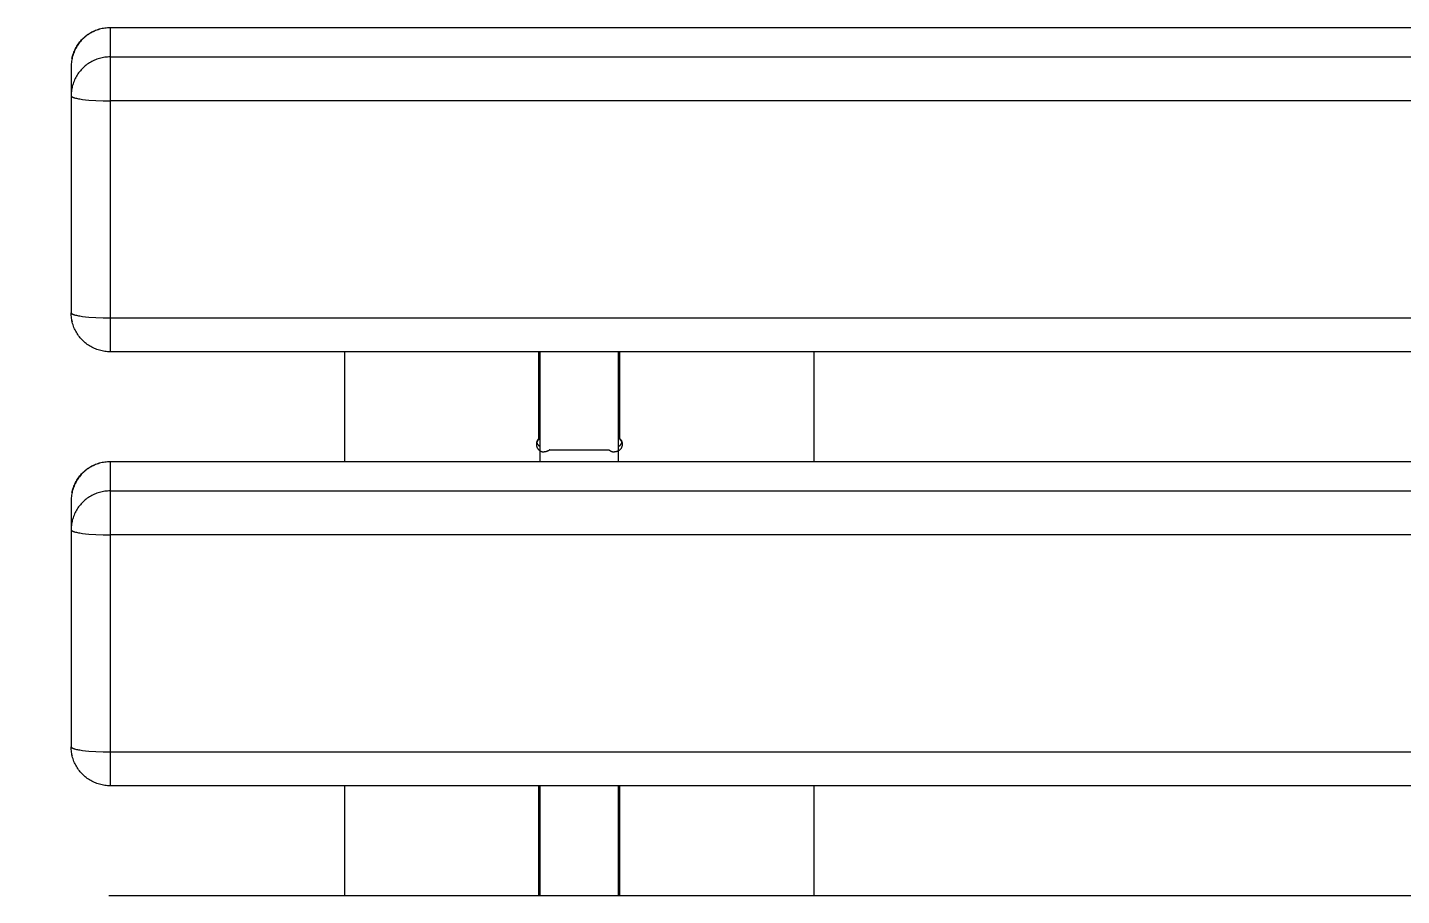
# Model space of a CAD drawing. Header units: inches. Extents: x -16 to 183, y -17 to 123.
# Drawn here: x -7.9 to -0.98, y 112.41 to 116.78 of the extents above; entities that cross this region are included whole.
import ezdxf

# ---------------------------------------------------------------- set-up
doc = ezdxf.new("R2010")
doc.units = ezdxf.units.IN
doc.layers.add('ZANO_R', color=7, linetype='Continuous', lineweight=0)
doc.layers.add('ZANO_W', color=1, linetype='Continuous', lineweight=0)
doc.styles.get("Standard").update_dxf_attribs({"font": 'arial.ttf'})
doc.dimstyles.new('amerykanie', dxfattribs={"dimtxt": 50, "dimasz": 50, "dimexe": 0.5, "dimexo": 0.5, "dimgap": 1, "dimtad": 1, "dimdec": 0, "dimzin": 0, "dimlunit": 5, "dimtxsty": 'Standard', "dimcen": 0.09, "dimclrd": 1, "dimclre": 1, "dimclrt": 1, "dimazin": 0, "dimtfac": 1, "dimtdec": 0, "dimtmove": 0, "dimatfit": 3, "dimfxl": 1, "dimtzin": 0, "dimarcsym": 1})

# ---------------------------------------------------------------- blocks, each defined once
blk = doc.blocks.new('*D362')
at = {"layer": 'ZANO_W', "color": 1, "lineweight": -2}
for p, q in [((-7.9507, 123.1335), (-12.7753, 123.1335)), ((-12.2753, 122.1335), (-12.2753, 106.0308)), ((-7.8329, 105.0308), (-12.7753, 105.0308))]:
    blk.add_line(p, q, dxfattribs=at)
at = {"layer": 'ZANO_W', "color": 1}
for points in [[(-12.1087, 122.1335), (-12.442, 122.1335), (-12.2753, 123.1335)], [(-12.442, 106.0308), (-12.1087, 106.0308), (-12.2753, 105.0308)]]:
    blk.add_solid(points, dxfattribs=at)
at = {"layer": 'ZANO_W', "color": 1, "insert": (-13.6155, 114.0822), "char_height": 1.625, "attachment_point": 5, "rotation": 90}
blk.add_mtext('18 1/8', dxfattribs=at)

msp = doc.modelspace()

# ---------------------------------------------------------------- linework, layer by layer
at = {"layer": 'ZANO_R'}
for p, q in [((-7.62595, 116.72516), (-7.62112, 116.72983)), ((-7.61811, 116.73131), (-7.62314, 116.72667)), ((-7.62112, 116.72983), (-7.61613, 116.73433)), ((-7.61293, 116.73578), (-7.61811, 116.73131)), ((-7.61613, 116.73433), (-7.61099, 116.73866)), ((-7.6076, 116.74006), (-7.61293, 116.73578)), ((-7.61099, 116.73866), (-7.6057, 116.74281)), ((-7.60211, 116.74415), (-7.6076, 116.74006)), ((-7.6057, 116.74281), (-7.60028, 116.74678)), ((-7.59649, 116.74805), (-7.60211, 116.74415)), ((-7.60028, 116.74678), (-7.59472, 116.75057)), ((-7.59074, 116.75175), (-7.59649, 116.74805)), ((-7.59472, 116.75057), (-7.58904, 116.75416)), ((-7.58486, 116.75525), (-7.59074, 116.75175)), ((-7.58904, 116.75416), (-7.58323, 116.75755)), ((-7.57886, 116.75853), (-7.58486, 116.75525)), ((-7.58323, 116.75755), (-7.57732, 116.76074)), ((-7.57275, 116.76161), (-7.57886, 116.75853)), ((-7.57732, 116.76074), (-7.5713, 116.76373)), ((-7.56654, 116.76448), (-7.57275, 116.76161)), ((-7.5713, 116.76373), (-7.56518, 116.76652)), ((-7.56023, 116.76712), (-7.56654, 116.76448)), ((-7.56518, 116.76652), (-7.55897, 116.76909)), ((-7.55384, 116.76954), (-7.56023, 116.76712)), ((-7.55897, 116.76909), (-7.55268, 116.77145)), ((-7.54736, 116.77174), (-7.55384, 116.76954)), ((-7.55268, 116.77145), (-7.54631, 116.77359)), ((-7.54081, 116.77371), (-7.54736, 116.77174)), ((-7.54631, 116.77359), (-7.53987, 116.77551)), ((-7.53419, 116.77545), (-7.54081, 116.77371)), ((-7.53987, 116.77551), (-7.53336, 116.77722)), ((-7.52752, 116.77696), (-7.53419, 116.77545)), ((-7.53336, 116.77722), (-7.52681, 116.7787)), ((-7.5208, 116.77824), (-7.52752, 116.77696)), ((-7.52681, 116.7787), (-7.5202, 116.77995)), ((-7.51404, 116.77928), (-7.5208, 116.77824)), ((-7.5202, 116.77995), (-7.51356, 116.78098)), ((-7.50725, 116.78008), (-7.51404, 116.77928)), ((-7.51356, 116.78098), (-7.50689, 116.78178)), ((-7.50043, 116.78065), (-7.50725, 116.78008)), ((-7.50689, 116.78178), (-7.50019, 116.78235)), ((-7.4936, 116.78098), (-7.50043, 116.78065)), ((-7.50019, 116.78235), (-7.49348, 116.7827)), ((-7.48676, 116.78106), (-7.4936, 116.78098)), ((-7.49348, 116.7827), (-7.48676, 116.78281)), ((-7.48676, 116.78263), (-7.48676, 116.78277)), ((-7.48676, 116.78263), (-7.48676, 116.78106)), ((-7.48676, 116.78106), (-7.48676, 116.63447)), ((62.98564, 116.78106), (-7.48676, 116.78106)), ((-7.66988, 116.65818), (-7.66731, 116.66439)), ((-7.66631, 116.6656), (-7.66901, 116.65931)), ((-7.66731, 116.66439), (-7.66453, 116.67051)), ((-7.66339, 116.67178), (-7.66631, 116.6656)), ((-7.66453, 116.67051), (-7.66154, 116.67653)), ((-7.66026, 116.67787), (-7.66339, 116.67178)), ((-7.66154, 116.67653), (-7.65834, 116.68244)), ((-7.65691, 116.68383), (-7.66026, 116.67787)), ((-7.65834, 116.68244), (-7.65495, 116.68824)), ((-7.65336, 116.68968), (-7.65691, 116.68383)), ((-7.65495, 116.68824), (-7.65136, 116.69393)), ((-7.64961, 116.6954), (-7.65336, 116.68968)), ((-7.65136, 116.69393), (-7.64758, 116.69948)), ((-7.64566, 116.70099), (-7.64961, 116.6954)), ((-7.64758, 116.69948), (-7.64361, 116.70491)), ((-7.64152, 116.70643), (-7.64566, 116.70099)), ((-7.64361, 116.70491), (-7.63946, 116.71019)), ((-7.63719, 116.71173), (-7.64152, 116.70643)), ((-7.63946, 116.71019), (-7.63512, 116.71533)), ((-7.63268, 116.71687), (-7.63719, 116.71173)), ((-7.63512, 116.71533), (-7.63062, 116.72032)), ((-7.628, 116.72185), (-7.63268, 116.71687)), ((-7.63062, 116.72032), (-7.62595, 116.72516)), ((-7.62314, 116.72667), (-7.628, 116.72185)), ((-7.68346, 116.5928), (-7.68361, 116.58596)), ((-7.68307, 116.59963), (-7.68346, 116.5928)), ((-7.68244, 116.60644), (-7.68307, 116.59963)), ((-7.68158, 116.61323), (-7.68244, 116.60644)), ((-7.68048, 116.61998), (-7.68158, 116.61323)), ((-7.67914, 116.62669), (-7.68048, 116.61998)), ((-7.67949, 116.62601), (-7.67801, 116.63257)), ((-7.67757, 116.63335), (-7.67914, 116.62669)), ((-7.67801, 116.63257), (-7.67631, 116.63907)), ((-7.67577, 116.63995), (-7.67757, 116.63335)), ((-7.67631, 116.63907), (-7.67438, 116.64551)), ((-7.67374, 116.64648), (-7.67577, 116.63995)), ((-7.67438, 116.64551), (-7.67224, 116.65189)), ((-7.67149, 116.65294), (-7.67374, 116.64648)), ((-7.67224, 116.65189), (-7.66988, 116.65818)), ((-7.66901, 116.65931), (-7.67149, 116.65294)), ((-7.6076, 116.59346), (-7.61293, 116.58918)), ((-7.60211, 116.59756), (-7.6076, 116.59346)), ((-7.59649, 116.60145), (-7.60211, 116.59756)), ((-7.59074, 116.60515), (-7.59649, 116.60145)), ((-7.58486, 116.60865), (-7.59074, 116.60515)), ((-7.57886, 116.61194), (-7.58486, 116.60865)), ((-7.57275, 116.61502), (-7.57886, 116.61194)), ((-7.56654, 116.61788), (-7.57275, 116.61502)), ((-7.56023, 116.62053), (-7.56654, 116.61788)), ((-7.55384, 116.62295), (-7.56023, 116.62053)), ((-7.54736, 116.62515), (-7.55384, 116.62295)), ((-7.54081, 116.62712), (-7.54736, 116.62515)), ((-7.53419, 116.62886), (-7.54081, 116.62712)), ((-7.52752, 116.63037), (-7.53419, 116.62886)), ((-7.5208, 116.63164), (-7.52752, 116.63037)), ((-7.51404, 116.63268), (-7.5208, 116.63164)), ((-7.50725, 116.63349), (-7.51404, 116.63268)), ((-7.50043, 116.63405), (-7.50725, 116.63349)), ((-7.4936, 116.63438), (-7.50043, 116.63405)), ((-7.48676, 116.63447), (-7.4936, 116.63438)), ((-7.48676, 116.63447), (-7.48676, 116.41319)), ((-7.48676, 116.63447), (62.98564, 116.63447)), ((-7.68361, 116.58596), (-7.68361, 116.4437)), ((-7.66339, 116.52519), (-7.66631, 116.519)), ((-7.66026, 116.53127), (-7.66339, 116.52519)), ((-7.65691, 116.53724), (-7.66026, 116.53127)), ((-7.65336, 116.54309), (-7.65691, 116.53724)), ((-7.64961, 116.54881), (-7.65336, 116.54309)), ((-7.64566, 116.55439), (-7.64961, 116.54881)), ((-7.64152, 116.55984), (-7.64566, 116.55439)), ((-7.63719, 116.56513), (-7.64152, 116.55984)), ((-7.63268, 116.57028), (-7.63719, 116.56513)), ((-7.628, 116.57526), (-7.63268, 116.57028)), ((-7.62314, 116.58007), (-7.628, 116.57526)), ((-7.61811, 116.58472), (-7.62314, 116.58007)), ((-7.61293, 116.58918), (-7.61811, 116.58472)), ((-7.68307, 116.45304), (-7.68346, 116.44621)), ((-7.68244, 116.45985), (-7.68307, 116.45304)), ((-7.68158, 116.46663), (-7.68244, 116.45985)), ((-7.68048, 116.47339), (-7.68158, 116.46663)), ((-7.67914, 116.4801), (-7.68048, 116.47339)), ((-7.67757, 116.48675), (-7.67914, 116.4801)), ((-7.67577, 116.49335), (-7.67757, 116.48675)), ((-7.67374, 116.49989), (-7.67577, 116.49335)), ((-7.67149, 116.50634), (-7.67374, 116.49989)), ((-7.66901, 116.51272), (-7.67149, 116.50634)), ((-7.66631, 116.519), (-7.66901, 116.51272)), ((-7.68346, 116.44621), (-7.68361, 116.43937)), ((-7.68361, 116.43937), (-7.6836, 116.43922)), ((-7.68361, 116.43879), (-7.68361, 115.3468)), ((-7.6836, 116.43922), (-7.68359, 116.43908)), ((-7.68359, 116.43908), (-7.68358, 116.43893)), ((-7.68358, 116.43893), (-7.68356, 116.43879)), ((-7.68356, 116.43879), (-7.68353, 116.43864)), ((-7.68353, 116.43864), (-7.6835, 116.4385)), ((-7.6835, 116.4385), (-7.68346, 116.43835)), ((-7.68346, 116.43835), (-7.68341, 116.4382)), ((-7.68341, 116.4382), (-7.68336, 116.43805)), ((-7.68336, 116.43805), (-7.6833, 116.43791)), ((-7.6833, 116.43791), (-7.68323, 116.43776)), ((-7.68323, 116.43776), (-7.68316, 116.43761)), ((-7.68316, 116.43761), (-7.68308, 116.43746)), ((-7.68308, 116.43746), (-7.683, 116.43731)), ((-7.683, 116.43731), (-7.68291, 116.43717)), ((-7.68291, 116.43717), (-7.68281, 116.43702)), ((-7.68281, 116.43702), (-7.68271, 116.43687)), ((-7.68271, 116.43687), (-7.68259, 116.43672)), ((-7.68259, 116.43672), (-7.68248, 116.43657)), ((-7.68248, 116.43657), (-7.68235, 116.43642)), ((-7.68235, 116.43642), (-7.68222, 116.43627)), ((-7.68222, 116.43627), (-7.68208, 116.43612)), ((-7.68208, 116.43612), (-7.68194, 116.43597)), ((-7.68194, 116.43597), (-7.68179, 116.43582)), ((-7.68179, 116.43582), (-7.68163, 116.43567)), ((-7.68163, 116.43567), (-7.68146, 116.43551)), ((-7.68146, 116.43551), (-7.68129, 116.43536)), ((-7.68129, 116.43536), (-7.68111, 116.43521)), ((-7.68111, 116.43521), (-7.68092, 116.43506)), ((-7.68092, 116.43506), (-7.68073, 116.43491)), ((-7.68073, 116.43491), (-7.68032, 116.43461)), ((-7.68032, 116.43461), (-7.67988, 116.4343)), ((-7.67988, 116.4343), (-7.67942, 116.434)), ((-7.67942, 116.434), (-7.67892, 116.43369)), ((-7.67892, 116.43369), (-7.6784, 116.43339)), ((-7.6784, 116.43339), (-7.67785, 116.43308)), ((-7.67785, 116.43308), (-7.67726, 116.43278)), ((-7.67726, 116.43278), (-7.67665, 116.43247)), ((-7.67665, 116.43247), (-7.67601, 116.43217)), ((-7.67601, 116.43217), (-7.67463, 116.43156)), ((-7.67463, 116.43156), (-7.67314, 116.43095)), ((-7.67314, 116.43095), (-7.67152, 116.43034)), ((-7.67152, 116.43034), (-7.66979, 116.42973)), ((-7.66979, 116.42973), (-7.66793, 116.42913)), ((-7.66793, 116.42913), (-7.66594, 116.42853)), ((-7.66594, 116.42853), (-7.66162, 116.42735)), ((-7.66162, 116.42735), (-7.6568, 116.42618)), ((-7.6568, 116.42618), (-7.65152, 116.42504)), ((-7.65152, 116.42504), (-7.64577, 116.42394)), ((-7.64577, 116.42394), (-7.63958, 116.42287)), ((-7.63958, 116.42287), (-7.62595, 116.42086)), ((-7.62595, 116.42086), (-7.61083, 116.41905)), ((-7.61083, 116.41905), (-7.59448, 116.41746)), ((-7.59448, 116.41746), (-7.55922, 116.41503)), ((-7.55922, 116.41503), (-7.52258, 116.41363)), ((-7.52258, 116.41363), (-7.48676, 116.41319)), ((-7.48676, 116.41319), (-7.48676, 115.32062)), ((62.98564, 116.41319), (-7.48676, 116.41319)), ((-7.68361, 115.3468), (-7.6836, 115.34665)), ((-7.68347, 115.33936), (-7.68361, 115.34622)), ((-7.6836, 115.34665), (-7.68359, 115.34651)), ((-7.68359, 115.34651), (-7.68358, 115.34636)), ((-7.68358, 115.34636), (-7.68356, 115.34622)), ((-7.68356, 115.34622), (-7.68353, 115.34607)), ((-7.68353, 115.34607), (-7.6835, 115.34592)), ((-7.6835, 115.34592), (-7.68346, 115.34578)), ((-7.68346, 115.34578), (-7.68341, 115.34563)), ((-7.68309, 115.33251), (-7.68347, 115.33936)), ((-7.68341, 115.34563), (-7.68336, 115.34548)), ((-7.68336, 115.34548), (-7.6833, 115.34534)), ((-7.6833, 115.34534), (-7.68323, 115.34519)), ((-7.68323, 115.34519), (-7.68316, 115.34504)), ((-7.68316, 115.34504), (-7.68308, 115.34489)), ((-7.68247, 115.32568), (-7.68309, 115.33251)), ((-7.68308, 115.34489), (-7.683, 115.34474)), ((-7.683, 115.34474), (-7.68291, 115.34459)), ((-7.68291, 115.34459), (-7.68281, 115.34445)), ((-7.68281, 115.34445), (-7.68271, 115.3443)), ((-7.68271, 115.3443), (-7.68259, 115.34415)), ((-7.68259, 115.34415), (-7.68248, 115.344)), ((-7.68248, 115.344), (-7.68235, 115.34385)), ((-7.68162, 115.31888), (-7.68247, 115.32568)), ((-7.68235, 115.34385), (-7.68222, 115.3437)), ((-7.68222, 115.3437), (-7.68208, 115.34355)), ((-7.68208, 115.34355), (-7.68194, 115.3434)), ((-7.68194, 115.3434), (-7.68179, 115.34325)), ((-7.68179, 115.34325), (-7.68163, 115.3431)), ((-7.68163, 115.3431), (-7.68146, 115.34294)), ((-7.68053, 115.31211), (-7.68162, 115.31888)), ((-7.68146, 115.34294), (-7.68129, 115.34279)), ((-7.68129, 115.34279), (-7.68111, 115.34264)), ((-7.68111, 115.34264), (-7.68092, 115.34249)), ((-7.68092, 115.34249), (-7.68073, 115.34234)), ((-7.68073, 115.34234), (-7.68032, 115.34203)), ((-7.6792, 115.30538), (-7.68053, 115.31211)), ((-7.68032, 115.34203), (-7.67988, 115.34173)), ((-7.67988, 115.34173), (-7.67942, 115.34143)), ((-7.67942, 115.34143), (-7.67892, 115.34112)), ((-7.67942, 115.30676), (-7.6784, 115.30222)), ((-7.67764, 115.2987), (-7.6792, 115.30538)), ((-7.67892, 115.34112), (-7.6784, 115.34082)), ((-7.6784, 115.34082), (-7.67785, 115.34051)), ((-7.67785, 115.34051), (-7.67726, 115.34021)), ((-7.67585, 115.29208), (-7.67764, 115.2987)), ((-7.67726, 115.34021), (-7.67665, 115.3399)), ((-7.67665, 115.3399), (-7.67601, 115.3396)), ((-7.67601, 115.3396), (-7.67463, 115.33898)), ((-7.67383, 115.28553), (-7.67585, 115.29208)), ((-7.67463, 115.33898), (-7.67314, 115.33838)), ((-7.67158, 115.27905), (-7.67383, 115.28553)), ((-7.67314, 115.33838), (-7.67152, 115.33777)), ((-7.66911, 115.27265), (-7.67158, 115.27905)), ((-7.67152, 115.33777), (-7.66979, 115.33716)), ((-7.66979, 115.33716), (-7.66793, 115.33656)), ((-7.66793, 115.33656), (-7.66594, 115.33596)), ((-7.66594, 115.33596), (-7.66162, 115.33477)), ((-7.66162, 115.33477), (-7.6568, 115.33361)), ((-7.6568, 115.33361), (-7.65152, 115.33247)), ((-7.65152, 115.33247), (-7.64577, 115.33137)), ((-7.64577, 115.33137), (-7.63958, 115.3303)), ((-7.63958, 115.3303), (-7.62595, 115.32829)), ((-7.62595, 115.32829), (-7.61083, 115.32648)), ((-7.61083, 115.32648), (-7.59448, 115.32489)), ((-7.59448, 115.32489), (-7.55922, 115.32246)), ((-7.55922, 115.32246), (-7.52258, 115.32106)), ((-7.52258, 115.32106), (-7.48676, 115.32062)), ((-7.48676, 115.32062), (-7.48676, 115.14999)), ((-7.48676, 115.32062), (62.98564, 115.32062)), ((-7.66641, 115.26634), (-7.66911, 115.27265)), ((-7.6635, 115.26013), (-7.66641, 115.26634)), ((-7.66038, 115.25403), (-7.6635, 115.26013)), ((-7.65704, 115.24804), (-7.66038, 115.25403)), ((-7.6535, 115.24217), (-7.65704, 115.24804)), ((-7.64975, 115.23642), (-7.6535, 115.24217)), ((-7.64581, 115.23081), (-7.64975, 115.23642)), ((-7.64167, 115.22534), (-7.64581, 115.23081)), ((-7.63734, 115.22002), (-7.64167, 115.22534)), ((-7.63284, 115.21485), (-7.63734, 115.22002)), ((-7.62815, 115.20984), (-7.63284, 115.21485)), ((-7.6233, 115.205), (-7.62815, 115.20984)), ((-7.61827, 115.20033), (-7.6233, 115.205)), ((-7.61309, 115.19584), (-7.61827, 115.20033)), ((-7.60776, 115.19153), (-7.61309, 115.19584)), ((-7.60227, 115.18741), (-7.60776, 115.19153)), ((-7.59665, 115.18348), (-7.60227, 115.18741)), ((-7.5909, 115.17975), (-7.59665, 115.18348)), ((-7.58501, 115.17622), (-7.5909, 115.17975)), ((-7.57901, 115.1729), (-7.58501, 115.17622)), ((-7.5729, 115.1698), (-7.57901, 115.1729)), ((-7.56668, 115.1669), (-7.5729, 115.1698)), ((-7.56037, 115.16423), (-7.56668, 115.1669)), ((-7.55396, 115.16178), (-7.56037, 115.16423)), ((-7.54748, 115.15955), (-7.55396, 115.16178)), ((-7.54092, 115.15755), (-7.54748, 115.15955)), ((-7.53429, 115.15577), (-7.54092, 115.15755)), ((-7.52761, 115.15423), (-7.53429, 115.15577)), ((-7.52088, 115.15293), (-7.52761, 115.15423)), ((-7.5141, 115.15186), (-7.52088, 115.15293)), ((-7.50729, 115.15102), (-7.5141, 115.15186)), ((-7.50046, 115.15043), (-7.50729, 115.15102)), ((-7.49361, 115.15007), (-7.50046, 115.15043)), ((-7.48676, 115.14995), (-7.49361, 115.15007)), ((62.98564, 115.14995), (-7.48676, 115.14995)), ((-6.30565, 114.59767), (-6.30565, 115.14995)), ((-5.32928, 115.14995), (-5.32928, 114.7124)), ((-5.3214, 114.59767), (-5.3214, 115.14995)), ((-4.9277, 114.59767), (-4.9277, 115.14995)), ((-4.91983, 114.7124), (-4.91983, 115.14995)), ((-3.94345, 115.14995), (-3.94345, 114.59767)), ((-5.3407, 114.68698), (-5.34076, 114.68562)), ((-5.34076, 114.68562), (-5.34076, 114.68427)), ((-5.34076, 114.68427), (-5.34072, 114.68291)), ((-5.34072, 114.68291), (-5.34063, 114.68156)), ((-5.3406, 114.68833), (-5.3407, 114.68698)), ((-5.34063, 114.68156), (-5.3405, 114.68021)), ((-5.34046, 114.68968), (-5.3406, 114.68833)), ((-5.3405, 114.68021), (-5.34032, 114.67886)), ((-5.34026, 114.69103), (-5.34046, 114.68968)), ((-5.34032, 114.67886), (-5.34009, 114.67752)), ((-5.34002, 114.69236), (-5.34026, 114.69103)), ((-5.34009, 114.67752), (-5.33981, 114.67619)), ((-5.33973, 114.69369), (-5.34002, 114.69236)), ((-5.33981, 114.67619), (-5.33949, 114.67488)), ((-5.3394, 114.695), (-5.33973, 114.69369)), ((-5.33949, 114.67488), (-5.33912, 114.67357)), ((-5.33902, 114.69631), (-5.3394, 114.695)), ((-5.33936, 114.69528), (-5.33899, 114.69403)), ((-5.33912, 114.67357), (-5.33871, 114.67228)), ((-5.3386, 114.6976), (-5.33902, 114.69631)), ((-5.33899, 114.69403), (-5.33857, 114.69279)), ((-5.33833, 114.69454), (-5.33876, 114.69333)), ((-5.33871, 114.67228), (-5.33825, 114.671)), ((-5.33813, 114.69887), (-5.3386, 114.6976)), ((-5.33857, 114.69279), (-5.33811, 114.69157)), ((-5.33785, 114.69574), (-5.33833, 114.69454)), ((-5.33825, 114.671), (-5.33775, 114.66974)), ((-5.33761, 114.70013), (-5.33813, 114.69887)), ((-5.33811, 114.69157), (-5.33761, 114.69036)), ((-5.33734, 114.69693), (-5.33785, 114.69574)), ((-5.33775, 114.66974), (-5.33721, 114.66849)), ((-5.33706, 114.70136), (-5.33761, 114.70013)), ((-5.33761, 114.69036), (-5.33707, 114.68917)), ((-5.33679, 114.69809), (-5.33734, 114.69693)), ((-5.33721, 114.66849), (-5.33662, 114.66727)), ((-5.33707, 114.68917), (-5.3365, 114.688)), ((-5.33646, 114.70258), (-5.33706, 114.70136)), ((-5.33619, 114.69924), (-5.33679, 114.69809)), ((-5.33662, 114.66727), (-5.33599, 114.66607)), ((-5.3365, 114.688), (-5.33588, 114.68685)), ((-5.33582, 114.70378), (-5.33646, 114.70258)), ((-5.33557, 114.70036), (-5.33619, 114.69924)), ((-5.33599, 114.66607), (-5.33532, 114.66489)), ((-5.33588, 114.68685), (-5.33522, 114.68572)), ((-5.33513, 114.70495), (-5.33582, 114.70378)), ((-5.3349, 114.70147), (-5.33557, 114.70036)), ((-5.33532, 114.66489), (-5.33461, 114.66373)), ((-5.33522, 114.68572), (-5.33453, 114.68462)), ((-5.33441, 114.7061), (-5.33513, 114.70495)), ((-5.3342, 114.70255), (-5.3349, 114.70147)), ((-5.33461, 114.66373), (-5.33385, 114.6626)), ((-5.33453, 114.68462), (-5.3338, 114.68353)), ((-5.33365, 114.70722), (-5.33441, 114.7061)), ((-5.33346, 114.70361), (-5.3342, 114.70255)), ((-5.33385, 114.6626), (-5.33306, 114.6615)), ((-5.3338, 114.68353), (-5.33303, 114.68247)), ((-5.33285, 114.70832), (-5.33365, 114.70722)), ((-5.33269, 114.70464), (-5.33346, 114.70361)), ((-5.33306, 114.6615), (-5.33223, 114.66043)), ((-5.33303, 114.68247), (-5.33223, 114.68144)), ((-5.33201, 114.70939), (-5.33285, 114.70832)), ((-5.33189, 114.70565), (-5.33269, 114.70464)), ((-5.33223, 114.68144), (-5.3314, 114.68044)), ((-5.33223, 114.66043), (-5.33137, 114.65938)), ((-5.33113, 114.71042), (-5.33201, 114.70939)), ((-5.33105, 114.70663), (-5.33189, 114.70565)), ((-5.3314, 114.68044), (-5.33053, 114.67946)), ((-5.33137, 114.65938), (-5.33047, 114.65837)), ((-5.33022, 114.71143), (-5.33113, 114.71042)), ((-5.33018, 114.70758), (-5.33105, 114.70663)), ((-5.33053, 114.67946), (-5.32963, 114.67851)), ((-5.33047, 114.65837), (-5.32953, 114.65739)), ((-5.32928, 114.7124), (-5.33022, 114.71143)), ((-5.32928, 114.7085), (-5.33018, 114.70758)), ((-5.32963, 114.67851), (-5.3287, 114.6776)), ((-5.32953, 114.65739), (-5.32856, 114.65644)), ((-5.32928, 114.7124), (-5.32928, 114.7085)), ((-5.3287, 114.6776), (-5.32774, 114.67671)), ((-5.32856, 114.65644), (-5.32756, 114.65552)), ((-5.32774, 114.67671), (-5.32675, 114.67586)), ((-5.32756, 114.65552), (-5.32652, 114.65464)), ((-5.32675, 114.67586), (-5.32573, 114.67504)), ((-5.32652, 114.65464), (-5.32546, 114.6538)), ((-5.32573, 114.67504), (-5.32469, 114.67426)), ((-5.32546, 114.6538), (-5.32437, 114.65299)), ((-5.32469, 114.67426), (-5.32362, 114.67351)), ((-5.32362, 114.67351), (-5.32252, 114.6728)), ((-5.32252, 114.6728), (-5.3214, 114.67212)), ((-5.27766, 114.65371), (-5.27875, 114.65293)), ((-5.2766, 114.65454), (-5.27766, 114.65371)), ((-5.27557, 114.6554), (-5.2766, 114.65454)), ((-5.27457, 114.65629), (-5.27557, 114.6554)), ((-5.2736, 114.65722), (-5.27457, 114.65629)), ((-5.2736, 114.65722), (-4.97551, 114.65722)), ((-4.97551, 114.65722), (-4.97454, 114.65629)), ((-4.97454, 114.65629), (-4.97354, 114.6554)), ((-4.97354, 114.6554), (-4.9725, 114.65454)), ((-4.9725, 114.65454), (-4.97145, 114.65371)), ((-4.97145, 114.65371), (-4.97036, 114.65293)), ((-4.9277, 114.67212), (-4.92659, 114.6728)), ((-4.92659, 114.6728), (-4.92549, 114.67351)), ((-4.92549, 114.67351), (-4.92442, 114.67426)), ((-4.92365, 114.6538), (-4.92474, 114.65299)), ((-4.92442, 114.67426), (-4.92338, 114.67504)), ((-4.92258, 114.65464), (-4.92365, 114.6538)), ((-4.92338, 114.67504), (-4.92236, 114.67586)), ((-4.92155, 114.65552), (-4.92258, 114.65464)), ((-4.92236, 114.67586), (-4.92137, 114.67671)), ((-4.92055, 114.65644), (-4.92155, 114.65552)), ((-4.92137, 114.67671), (-4.92041, 114.6776)), ((-4.91958, 114.65739), (-4.92055, 114.65644)), ((-4.92041, 114.6776), (-4.91948, 114.67851)), ((-4.91983, 114.7124), (-4.91888, 114.71143)), ((-4.91983, 114.7124), (-4.91983, 114.7085)), ((-4.91983, 114.7085), (-4.91893, 114.70758)), ((-4.91864, 114.65837), (-4.91958, 114.65739)), ((-4.91948, 114.67851), (-4.91858, 114.67946)), ((-4.91893, 114.70758), (-4.91806, 114.70663)), ((-4.91888, 114.71143), (-4.91797, 114.71042)), ((-4.91774, 114.65938), (-4.91864, 114.65837)), ((-4.91858, 114.67946), (-4.91771, 114.68044)), ((-4.91806, 114.70663), (-4.91722, 114.70565)), ((-4.91797, 114.71042), (-4.9171, 114.70939)), ((-4.91687, 114.66043), (-4.91774, 114.65938)), ((-4.91771, 114.68044), (-4.91687, 114.68144)), ((-4.91722, 114.70565), (-4.91641, 114.70464)), ((-4.9171, 114.70939), (-4.91626, 114.70832)), ((-4.91687, 114.68144), (-4.91607, 114.68247)), ((-4.91604, 114.6615), (-4.91687, 114.66043)), ((-4.91641, 114.70464), (-4.91564, 114.70361)), ((-4.91626, 114.70832), (-4.91546, 114.70722)), ((-4.91607, 114.68247), (-4.91531, 114.68353)), ((-4.91525, 114.6626), (-4.91604, 114.6615)), ((-4.91564, 114.70361), (-4.91491, 114.70255)), ((-4.91546, 114.70722), (-4.9147, 114.7061)), ((-4.91531, 114.68353), (-4.91458, 114.68462)), ((-4.9145, 114.66373), (-4.91525, 114.6626)), ((-4.91491, 114.70255), (-4.91421, 114.70147)), ((-4.9147, 114.7061), (-4.91397, 114.70495)), ((-4.91458, 114.68462), (-4.91388, 114.68572)), ((-4.91379, 114.66489), (-4.9145, 114.66373)), ((-4.91421, 114.70147), (-4.91354, 114.70036)), ((-4.91397, 114.70495), (-4.91329, 114.70378)), ((-4.91388, 114.68572), (-4.91323, 114.68685)), ((-4.91312, 114.66607), (-4.91379, 114.66489)), ((-4.91354, 114.70036), (-4.91291, 114.69924)), ((-4.91329, 114.70378), (-4.91265, 114.70258)), ((-4.91323, 114.68685), (-4.91261, 114.688)), ((-4.91249, 114.66727), (-4.91312, 114.66607)), ((-4.91291, 114.69924), (-4.91232, 114.69809)), ((-4.91265, 114.70258), (-4.91205, 114.70136)), ((-4.91261, 114.688), (-4.91203, 114.68917)), ((-4.9119, 114.66849), (-4.91249, 114.66727)), ((-4.91232, 114.69809), (-4.91177, 114.69693)), ((-4.91205, 114.70136), (-4.91149, 114.70013)), ((-4.91203, 114.68917), (-4.91149, 114.69036)), ((-4.91135, 114.66974), (-4.9119, 114.66849)), ((-4.91177, 114.69693), (-4.91125, 114.69574)), ((-4.91149, 114.70013), (-4.91098, 114.69887)), ((-4.91149, 114.69036), (-4.91099, 114.69157)), ((-4.91085, 114.671), (-4.91135, 114.66974)), ((-4.91125, 114.69574), (-4.91078, 114.69454)), ((-4.91099, 114.69157), (-4.91054, 114.69279)), ((-4.91098, 114.69887), (-4.91051, 114.6976)), ((-4.9104, 114.67228), (-4.91085, 114.671)), ((-4.91078, 114.69454), (-4.91035, 114.69333)), ((-4.91054, 114.69279), (-4.91012, 114.69403)), ((-4.91051, 114.6976), (-4.91009, 114.69631)), ((-4.90998, 114.67357), (-4.9104, 114.67228)), ((-4.91012, 114.69403), (-4.90974, 114.69528)), ((-4.91009, 114.69631), (-4.90971, 114.695)), ((-4.90962, 114.67488), (-4.90998, 114.67357)), ((-4.90971, 114.695), (-4.90937, 114.69369)), ((-4.90929, 114.67619), (-4.90962, 114.67488)), ((-4.90937, 114.69369), (-4.90909, 114.69236)), ((-4.90902, 114.67752), (-4.90929, 114.67619)), ((-4.90909, 114.69236), (-4.90885, 114.69103)), ((-4.90879, 114.67886), (-4.90902, 114.67752)), ((-4.90885, 114.69103), (-4.90865, 114.68968)), ((-4.90861, 114.68021), (-4.90879, 114.67886)), ((-4.90865, 114.68968), (-4.9085, 114.68833)), ((-4.90847, 114.68156), (-4.90861, 114.68021)), ((-4.9085, 114.68833), (-4.9084, 114.68698)), ((-4.90838, 114.68291), (-4.90847, 114.68156)), ((-4.9084, 114.68698), (-4.90835, 114.68562)), ((-4.90834, 114.68427), (-4.90838, 114.68291)), ((-4.90835, 114.68562), (-4.90834, 114.68427)), ((-7.55897, 114.58395), (-7.55268, 114.58631)), ((-7.54736, 114.5866), (-7.55384, 114.5844)), ((-7.55268, 114.58631), (-7.54631, 114.58845)), ((-7.54081, 114.58857), (-7.54736, 114.5866)), ((-7.54631, 114.58845), (-7.53987, 114.59037)), ((-7.53419, 114.59031), (-7.54081, 114.58857)), ((-7.53987, 114.59037), (-7.53336, 114.59207)), ((-7.52752, 114.59182), (-7.53419, 114.59031)), ((-7.53336, 114.59207), (-7.52681, 114.59355)), ((-7.5208, 114.5931), (-7.52752, 114.59182)), ((-7.52681, 114.59355), (-7.5202, 114.59481)), ((-7.51404, 114.59414), (-7.5208, 114.5931)), ((-7.5202, 114.59481), (-7.51356, 114.59584)), ((-7.50725, 114.59494), (-7.51404, 114.59414)), ((-7.51356, 114.59584), (-7.50689, 114.59664)), ((-7.50043, 114.59551), (-7.50725, 114.59494)), ((-7.50689, 114.59664), (-7.50019, 114.59721)), ((-7.4936, 114.59583), (-7.50043, 114.59551)), ((-7.50019, 114.59721), (-7.49348, 114.59756)), ((-7.48676, 114.59592), (-7.4936, 114.59583)), ((-7.49348, 114.59756), (-7.48676, 114.59767)), ((-7.48676, 114.59767), (62.98564, 114.59767)), ((-7.48676, 114.59743), (-7.48676, 114.5976)), ((-7.48676, 114.59743), (-7.48676, 114.59592)), ((-7.48676, 114.59592), (-7.48676, 114.44933)), ((62.98564, 114.59592), (-7.48676, 114.59592)), ((-5.32437, 114.65299), (-5.32325, 114.65223)), ((-5.32325, 114.65223), (-5.3221, 114.6515)), ((-5.3221, 114.6515), (-5.32093, 114.65081)), ((-5.32093, 114.65081), (-5.31974, 114.65017)), ((-5.31974, 114.65017), (-5.31852, 114.64956)), ((-5.31852, 114.64956), (-5.31729, 114.649)), ((-5.31729, 114.649), (-5.31603, 114.64848)), ((-5.31603, 114.64848), (-5.31476, 114.64801)), ((-5.31476, 114.64801), (-5.31347, 114.64758)), ((-5.31347, 114.64758), (-5.31217, 114.6472)), ((-5.31217, 114.6472), (-5.31086, 114.64686)), ((-5.31086, 114.64686), (-5.30953, 114.64657)), ((-5.30953, 114.64657), (-5.3082, 114.64632)), ((-5.3082, 114.64632), (-5.30685, 114.64612)), ((-5.30685, 114.64612), (-5.3055, 114.64597)), ((-5.3055, 114.64597), (-5.30415, 114.64586)), ((-5.30415, 114.64586), (-5.3028, 114.6458)), ((-5.3028, 114.6458), (-5.30144, 114.64579)), ((-5.3001, 114.64581), (-5.30144, 114.64579)), ((-5.29876, 114.64588), (-5.3001, 114.64581)), ((-5.29742, 114.64599), (-5.29876, 114.64588)), ((-5.29609, 114.64615), (-5.29742, 114.64599)), ((-5.29476, 114.64635), (-5.29609, 114.64615)), ((-5.29344, 114.6466), (-5.29476, 114.64635)), ((-5.29213, 114.64689), (-5.29344, 114.6466)), ((-5.29083, 114.64723), (-5.29213, 114.64689)), ((-5.28954, 114.64761), (-5.29083, 114.64723)), ((-5.28827, 114.64804), (-5.28954, 114.64761)), ((-5.28701, 114.6485), (-5.28827, 114.64804)), ((-5.28577, 114.64901), (-5.28701, 114.6485)), ((-5.28455, 114.64957), (-5.28577, 114.64901)), ((-5.28334, 114.65016), (-5.28455, 114.64957)), ((-5.28216, 114.65079), (-5.28334, 114.65016)), ((-5.281, 114.65146), (-5.28216, 114.65079)), ((-5.27986, 114.65218), (-5.281, 114.65146)), ((-5.27875, 114.65293), (-5.27986, 114.65218)), ((-4.97036, 114.65293), (-4.96925, 114.65218)), ((-4.96925, 114.65218), (-4.96811, 114.65146)), ((-4.96811, 114.65146), (-4.96695, 114.65079)), ((-4.96695, 114.65079), (-4.96576, 114.65016)), ((-4.96576, 114.65016), (-4.96456, 114.64957)), ((-4.96456, 114.64957), (-4.96334, 114.64901)), ((-4.96334, 114.64901), (-4.96209, 114.6485)), ((-4.96209, 114.6485), (-4.96084, 114.64804)), ((-4.96084, 114.64804), (-4.95956, 114.64761)), ((-4.95956, 114.64761), (-4.95828, 114.64723)), ((-4.95828, 114.64723), (-4.95698, 114.64689)), ((-4.95698, 114.64689), (-4.95567, 114.6466)), ((-4.95567, 114.6466), (-4.95435, 114.64635)), ((-4.95435, 114.64635), (-4.95302, 114.64615)), ((-4.95302, 114.64615), (-4.95169, 114.64599)), ((-4.95169, 114.64599), (-4.95035, 114.64588)), ((-4.95035, 114.64588), (-4.94901, 114.64581)), ((-4.94901, 114.64581), (-4.94767, 114.64579)), ((-4.94631, 114.6458), (-4.94767, 114.64579)), ((-4.94495, 114.64586), (-4.94631, 114.6458)), ((-4.9436, 114.64597), (-4.94495, 114.64586)), ((-4.94225, 114.64612), (-4.9436, 114.64597)), ((-4.94091, 114.64632), (-4.94225, 114.64612)), ((-4.93958, 114.64657), (-4.94091, 114.64632)), ((-4.93825, 114.64686), (-4.93958, 114.64657)), ((-4.93694, 114.6472), (-4.93825, 114.64686)), ((-4.93563, 114.64758), (-4.93694, 114.6472)), ((-4.93435, 114.64801), (-4.93563, 114.64758)), ((-4.93308, 114.64848), (-4.93435, 114.64801)), ((-4.93182, 114.649), (-4.93308, 114.64848)), ((-4.93059, 114.64956), (-4.93182, 114.649)), ((-4.92937, 114.65017), (-4.93059, 114.64956)), ((-4.92818, 114.65081), (-4.92937, 114.65017)), ((-4.92701, 114.6515), (-4.92818, 114.65081)), ((-4.92586, 114.65223), (-4.92701, 114.6515)), ((-4.92474, 114.65299), (-4.92586, 114.65223)), ((-7.64566, 114.51585), (-7.64961, 114.51026)), ((-7.64758, 114.51434), (-7.64361, 114.51977)), ((-7.64152, 114.52129), (-7.64566, 114.51585)), ((-7.64361, 114.51977), (-7.63946, 114.52505)), ((-7.63719, 114.52659), (-7.64152, 114.52129)), ((-7.63946, 114.52505), (-7.63512, 114.53019)), ((-7.63268, 114.53173), (-7.63719, 114.52659)), ((-7.63512, 114.53019), (-7.63062, 114.53518)), ((-7.628, 114.53671), (-7.63268, 114.53173)), ((-7.63062, 114.53518), (-7.62595, 114.54002)), ((-7.62314, 114.54153), (-7.628, 114.53671)), ((-7.62595, 114.54002), (-7.62112, 114.54469)), ((-7.61811, 114.54617), (-7.62314, 114.54153)), ((-7.62112, 114.54469), (-7.61613, 114.54919)), ((-7.61293, 114.55063), (-7.61811, 114.54617)), ((-7.61613, 114.54919), (-7.61099, 114.55352)), ((-7.6076, 114.55492), (-7.61293, 114.55063)), ((-7.61099, 114.55352), (-7.6057, 114.55767)), ((-7.60211, 114.55901), (-7.6076, 114.55492)), ((-7.6057, 114.55767), (-7.60028, 114.56164)), ((-7.59649, 114.56291), (-7.60211, 114.55901)), ((-7.60028, 114.56164), (-7.59472, 114.56542)), ((-7.59074, 114.56661), (-7.59649, 114.56291)), ((-7.59472, 114.56542), (-7.58904, 114.56901)), ((-7.58486, 114.5701), (-7.59074, 114.56661)), ((-7.58904, 114.56901), (-7.58323, 114.57241)), ((-7.57886, 114.57339), (-7.58486, 114.5701)), ((-7.58323, 114.57241), (-7.57732, 114.5756)), ((-7.57275, 114.57647), (-7.57886, 114.57339)), ((-7.57732, 114.5756), (-7.5713, 114.57859)), ((-7.56654, 114.57933), (-7.57275, 114.57647)), ((-7.5713, 114.57859), (-7.56518, 114.58137)), ((-7.56023, 114.58198), (-7.56654, 114.57933)), ((-7.56518, 114.58137), (-7.55897, 114.58395)), ((-7.55384, 114.5844), (-7.56023, 114.58198)), ((-7.67949, 114.44087), (-7.67801, 114.44743)), ((-7.67757, 114.44821), (-7.67914, 114.44155)), ((-7.67801, 114.44743), (-7.67631, 114.45393)), ((-7.67577, 114.45481), (-7.67757, 114.44821)), ((-7.67631, 114.45393), (-7.67438, 114.46037)), ((-7.67374, 114.46134), (-7.67577, 114.45481)), ((-7.67438, 114.46037), (-7.67224, 114.46674)), ((-7.67149, 114.4678), (-7.67374, 114.46134)), ((-7.67224, 114.46674), (-7.66988, 114.47304)), ((-7.66901, 114.47417), (-7.67149, 114.4678)), ((-7.66988, 114.47304), (-7.66731, 114.47925)), ((-7.66631, 114.48046), (-7.66901, 114.47417)), ((-7.66731, 114.47925), (-7.66453, 114.48537)), ((-7.66339, 114.48664), (-7.66631, 114.48046)), ((-7.66453, 114.48537), (-7.66154, 114.49139)), ((-7.66026, 114.49272), (-7.66339, 114.48664)), ((-7.66154, 114.49139), (-7.65834, 114.4973)), ((-7.65691, 114.49869), (-7.66026, 114.49272)), ((-7.65834, 114.4973), (-7.65495, 114.5031)), ((-7.65336, 114.50454), (-7.65691, 114.49869)), ((-7.65495, 114.5031), (-7.65136, 114.50878)), ((-7.64961, 114.51026), (-7.65336, 114.50454)), ((-7.65136, 114.50878), (-7.64758, 114.51434)), ((-7.5208, 114.4465), (-7.52752, 114.44523)), ((-7.51404, 114.44754), (-7.5208, 114.4465)), ((-7.50725, 114.44835), (-7.51404, 114.44754)), ((-7.50043, 114.44891), (-7.50725, 114.44835)), ((-7.4936, 114.44924), (-7.50043, 114.44891)), ((-7.48676, 114.44933), (-7.4936, 114.44924)), ((-7.48676, 114.44933), (-7.48676, 114.22805)), ((-7.48676, 114.44933), (62.98564, 114.44933)), ((-7.68346, 114.40766), (-7.68361, 114.40082)), ((-7.68361, 114.40082), (-7.68361, 114.25856)), ((-7.68307, 114.41449), (-7.68346, 114.40766)), ((-7.68244, 114.4213), (-7.68307, 114.41449)), ((-7.68158, 114.42809), (-7.68244, 114.4213)), ((-7.68048, 114.43484), (-7.68158, 114.42809)), ((-7.67914, 114.44155), (-7.68048, 114.43484)), ((-7.63719, 114.37999), (-7.64152, 114.3747)), ((-7.63268, 114.38514), (-7.63719, 114.37999)), ((-7.628, 114.39012), (-7.63268, 114.38514)), ((-7.62314, 114.39493), (-7.628, 114.39012)), ((-7.61811, 114.39958), (-7.62314, 114.39493)), ((-7.61293, 114.40404), (-7.61811, 114.39958)), ((-7.6076, 114.40832), (-7.61293, 114.40404)), ((-7.60211, 114.41241), (-7.6076, 114.40832)), ((-7.59649, 114.41631), (-7.60211, 114.41241)), ((-7.59074, 114.42001), (-7.59649, 114.41631)), ((-7.58486, 114.42351), (-7.59074, 114.42001)), ((-7.57886, 114.4268), (-7.58486, 114.42351)), ((-7.57275, 114.42988), (-7.57886, 114.4268)), ((-7.56654, 114.43274), (-7.57275, 114.42988)), ((-7.56023, 114.43539), (-7.56654, 114.43274)), ((-7.55384, 114.43781), (-7.56023, 114.43539)), ((-7.54736, 114.44001), (-7.55384, 114.43781)), ((-7.54081, 114.44198), (-7.54736, 114.44001)), ((-7.53419, 114.44372), (-7.54081, 114.44198)), ((-7.52752, 114.44523), (-7.53419, 114.44372)), ((-7.67577, 114.30821), (-7.67757, 114.30161)), ((-7.67374, 114.31474), (-7.67577, 114.30821)), ((-7.67149, 114.3212), (-7.67374, 114.31474)), ((-7.66901, 114.32758), (-7.67149, 114.3212)), ((-7.66631, 114.33386), (-7.66901, 114.32758)), ((-7.66339, 114.34005), (-7.66631, 114.33386)), ((-7.66026, 114.34613), (-7.66339, 114.34005)), ((-7.65691, 114.3521), (-7.66026, 114.34613)), ((-7.65336, 114.35794), (-7.65691, 114.3521)), ((-7.64961, 114.36367), (-7.65336, 114.35794)), ((-7.64566, 114.36925), (-7.64961, 114.36367)), ((-7.64152, 114.3747), (-7.64566, 114.36925)), ((-7.68346, 114.26107), (-7.68361, 114.25423)), ((-7.68361, 114.25423), (-7.6836, 114.25408)), ((-7.68361, 114.25365), (-7.68361, 113.16166)), ((-7.6836, 114.25408), (-7.68359, 114.25394)), ((-7.68359, 114.25394), (-7.68358, 114.25379)), ((-7.68358, 114.25379), (-7.68356, 114.25365)), ((-7.68356, 114.25365), (-7.68353, 114.2535)), ((-7.68353, 114.2535), (-7.6835, 114.25335)), ((-7.6835, 114.25335), (-7.68346, 114.25321)), ((-7.68307, 114.2679), (-7.68346, 114.26107)), ((-7.68346, 114.25321), (-7.68341, 114.25306)), ((-7.68341, 114.25306), (-7.68336, 114.25291)), ((-7.68336, 114.25291), (-7.6833, 114.25277)), ((-7.6833, 114.25277), (-7.68323, 114.25262)), ((-7.68323, 114.25262), (-7.68316, 114.25247)), ((-7.68316, 114.25247), (-7.68308, 114.25232)), ((-7.68308, 114.25232), (-7.683, 114.25217)), ((-7.68244, 114.27471), (-7.68307, 114.2679)), ((-7.683, 114.25217), (-7.68291, 114.25202)), ((-7.68291, 114.25202), (-7.68281, 114.25188)), ((-7.68281, 114.25188), (-7.68271, 114.25173)), ((-7.68271, 114.25173), (-7.68259, 114.25158)), ((-7.68259, 114.25158), (-7.68248, 114.25143)), ((-7.68248, 114.25143), (-7.68235, 114.25128)), ((-7.68158, 114.28149), (-7.68244, 114.27471)), ((-7.68235, 114.25128), (-7.68222, 114.25113)), ((-7.68222, 114.25113), (-7.68208, 114.25098)), ((-7.68208, 114.25098), (-7.68194, 114.25083)), ((-7.68194, 114.25083), (-7.68179, 114.25068)), ((-7.68179, 114.25068), (-7.68163, 114.25052)), ((-7.68163, 114.25052), (-7.68146, 114.25037)), ((-7.68048, 114.28824), (-7.68158, 114.28149)), ((-7.68146, 114.25037), (-7.68129, 114.25022)), ((-7.68129, 114.25022), (-7.68111, 114.25007)), ((-7.68111, 114.25007), (-7.68092, 114.24992)), ((-7.68092, 114.24992), (-7.68073, 114.24977)), ((-7.68073, 114.24977), (-7.68032, 114.24946)), ((-7.67914, 114.29495), (-7.68048, 114.28824)), ((-7.68032, 114.24946), (-7.67988, 114.24916)), ((-7.67988, 114.24916), (-7.67942, 114.24886)), ((-7.67942, 114.24886), (-7.67892, 114.24855)), ((-7.67757, 114.30161), (-7.67914, 114.29495)), ((-7.67892, 114.24855), (-7.6784, 114.24825)), ((-7.6784, 114.24825), (-7.67785, 114.24794)), ((-7.67785, 114.24794), (-7.67726, 114.24763)), ((-7.67726, 114.24763), (-7.67665, 114.24733)), ((-7.67665, 114.24733), (-7.67601, 114.24702)), ((-7.67601, 114.24702), (-7.67463, 114.24641)), ((-7.67463, 114.24641), (-7.67314, 114.2458)), ((-7.67314, 114.2458), (-7.67152, 114.2452)), ((-7.67152, 114.2452), (-7.66979, 114.24459)), ((-7.66979, 114.24459), (-7.66793, 114.24399)), ((-7.66793, 114.24399), (-7.66594, 114.24339)), ((-7.66594, 114.24339), (-7.66162, 114.2422)), ((-7.66162, 114.2422), (-7.6568, 114.24104)), ((-7.6568, 114.24104), (-7.65152, 114.2399)), ((-7.65152, 114.2399), (-7.64577, 114.2388)), ((-7.64577, 114.2388), (-7.63958, 114.23773)), ((-7.63958, 114.23773), (-7.62595, 114.23572)), ((-7.62595, 114.23572), (-7.61083, 114.2339)), ((-7.61083, 114.2339), (-7.59448, 114.23232)), ((-7.59448, 114.23232), (-7.55922, 114.22989)), ((-7.55922, 114.22989), (-7.52258, 114.22849)), ((-7.52258, 114.22849), (-7.48676, 114.22805)), ((-7.48676, 114.22805), (-7.48676, 113.13548)), ((62.98564, 114.22805), (-7.48676, 114.22805)), ((-7.68361, 113.16166), (-7.6836, 113.16151)), ((-7.68347, 113.15422), (-7.68361, 113.16108)), ((-7.6836, 113.16151), (-7.68359, 113.16137)), ((-7.68359, 113.16137), (-7.68358, 113.16122)), ((-7.68358, 113.16122), (-7.68356, 113.16108)), ((-7.68356, 113.16108), (-7.68353, 113.16093)), ((-7.68353, 113.16093), (-7.6835, 113.16078)), ((-7.6835, 113.16078), (-7.68346, 113.16064)), ((-7.68309, 113.14737), (-7.68347, 113.15422)), ((-7.68346, 113.16064), (-7.68341, 113.16049)), ((-7.68341, 113.16049), (-7.68336, 113.16034)), ((-7.68336, 113.16034), (-7.6833, 113.16019)), ((-7.6833, 113.16019), (-7.68323, 113.16005)), ((-7.68323, 113.16005), (-7.68316, 113.1599)), ((-7.68316, 113.1599), (-7.68308, 113.15975)), ((-7.68247, 113.14054), (-7.68309, 113.14737)), ((-7.68308, 113.15975), (-7.683, 113.1596)), ((-7.683, 113.1596), (-7.68291, 113.15945)), ((-7.68291, 113.15945), (-7.68281, 113.1593)), ((-7.68281, 113.1593), (-7.68271, 113.15915)), ((-7.68271, 113.15915), (-7.68259, 113.15901)), ((-7.68259, 113.15901), (-7.68248, 113.15886)), ((-7.68248, 113.15886), (-7.68235, 113.15871)), ((-7.68162, 113.13374), (-7.68247, 113.14054)), ((-7.68235, 113.15871), (-7.68222, 113.15856)), ((-7.68222, 113.15856), (-7.68208, 113.15841)), ((-7.68208, 113.15841), (-7.68194, 113.15825)), ((-7.68194, 113.15825), (-7.68179, 113.1581)), ((-7.68179, 113.1581), (-7.68163, 113.15795)), ((-7.68163, 113.15795), (-7.68146, 113.1578)), ((-7.68053, 113.12696), (-7.68162, 113.13374)), ((-7.68146, 113.1578), (-7.68129, 113.15765)), ((-7.68129, 113.15765), (-7.68111, 113.1575)), ((-7.68111, 113.1575), (-7.68092, 113.15735)), ((-7.68092, 113.15735), (-7.68073, 113.1572)), ((-7.68073, 113.1572), (-7.68032, 113.15689)), ((-7.68032, 113.15689), (-7.67988, 113.15659)), ((-7.67988, 113.15659), (-7.67942, 113.15628)), ((-7.67942, 113.15628), (-7.67892, 113.15598)), ((-7.67892, 113.15598), (-7.6784, 113.15567)), ((-7.6784, 113.15567), (-7.67785, 113.15537)), ((-7.67785, 113.15537), (-7.67726, 113.15506)), ((-7.67726, 113.15506), (-7.67665, 113.15476)), ((-7.67665, 113.15476), (-7.67601, 113.15445)), ((-7.67601, 113.15445), (-7.67463, 113.15384)), ((-7.67463, 113.15384), (-7.67314, 113.15323)), ((-7.67314, 113.15323), (-7.67152, 113.15263)), ((-7.67152, 113.15263), (-7.66979, 113.15202)), ((-7.66979, 113.15202), (-7.66793, 113.15142)), ((-7.66793, 113.15142), (-7.66594, 113.15082)), ((-7.66594, 113.15082), (-7.66162, 113.14963)), ((-7.66162, 113.14963), (-7.6568, 113.14847)), ((-7.6568, 113.14847), (-7.65152, 113.14733)), ((-7.65152, 113.14733), (-7.64577, 113.14623)), ((-7.64577, 113.14623), (-7.63958, 113.14516)), ((-7.63958, 113.14516), (-7.62595, 113.14315)), ((-7.62595, 113.14315), (-7.61083, 113.14133)), ((-7.61083, 113.14133), (-7.59448, 113.13975)), ((-7.59448, 113.13975), (-7.55922, 113.13732)), ((-7.55922, 113.13732), (-7.52258, 113.13592)), ((-7.52258, 113.13592), (-7.48676, 113.13548)), ((-7.48676, 113.13548), (-7.48676, 112.96487)), ((-7.48676, 113.13548), (62.98564, 113.13548)), ((-7.6792, 113.12024), (-7.68053, 113.12696)), ((-7.67942, 113.12162), (-7.6784, 113.11707)), ((-7.67764, 113.11356), (-7.6792, 113.12024)), ((-7.67585, 113.10694), (-7.67764, 113.11356)), ((-7.67383, 113.10038), (-7.67585, 113.10694)), ((-7.67158, 113.0939), (-7.67383, 113.10038)), ((-7.66911, 113.08751), (-7.67158, 113.0939)), ((-7.66641, 113.0812), (-7.66911, 113.08751)), ((-7.6635, 113.07499), (-7.66641, 113.0812)), ((-7.66038, 113.06889), (-7.6635, 113.07499)), ((-7.65704, 113.0629), (-7.66038, 113.06889)), ((-7.6535, 113.05702), (-7.65704, 113.0629)), ((-7.64975, 113.05128), (-7.6535, 113.05702)), ((-7.64581, 113.04567), (-7.64975, 113.05128)), ((-7.64167, 113.0402), (-7.64581, 113.04567)), ((-7.63734, 113.03488), (-7.64167, 113.0402)), ((-7.63284, 113.02971), (-7.63734, 113.03488)), ((-7.62815, 113.0247), (-7.63284, 113.02971)), ((-7.6233, 113.01986), (-7.62815, 113.0247)), ((-7.61827, 113.01519), (-7.6233, 113.01986)), ((-7.61309, 113.01069), (-7.61827, 113.01519)), ((-7.60776, 113.00639), (-7.61309, 113.01069)), ((-7.60227, 113.00226), (-7.60776, 113.00639)), ((-7.59665, 112.99834), (-7.60227, 113.00226)), ((-7.5909, 112.99461), (-7.59665, 112.99834)), ((-7.58501, 112.99108), (-7.5909, 112.99461)), ((-7.57901, 112.98776), (-7.58501, 112.99108)), ((-7.5729, 112.98465), (-7.57901, 112.98776)), ((-7.56668, 112.98176), (-7.5729, 112.98465)), ((-7.56037, 112.97909), (-7.56668, 112.98176)), ((-7.55396, 112.97663), (-7.56037, 112.97909)), ((-7.54748, 112.9744), (-7.55396, 112.97663)), ((-7.54092, 112.9724), (-7.54748, 112.9744)), ((-7.53429, 112.97063), (-7.54092, 112.9724)), ((-7.52761, 112.96909), (-7.53429, 112.97063)), ((-7.52088, 112.96779), (-7.52761, 112.96909)), ((-7.5141, 112.96671), (-7.52088, 112.96779)), ((-7.50729, 112.96588), (-7.5141, 112.96671)), ((-7.50046, 112.96528), (-7.50729, 112.96588)), ((-7.49361, 112.96493), (-7.50046, 112.96528)), ((-7.48676, 112.96481), (-7.49361, 112.96493)), ((62.98564, 112.96481), (-7.48676, 112.96481)), ((-6.30565, 112.41253), (-6.30565, 112.96481)), ((-5.32928, 112.96481), (-5.32928, 112.41253)), ((-5.3214, 112.41253), (-5.3214, 112.96481)), ((-4.9277, 112.41253), (-4.9277, 112.96481)), ((-4.91983, 112.41253), (-4.91983, 112.96481)), ((-3.94345, 112.96481), (-3.94345, 112.41253)), ((-7.49348, 112.41241), (-7.48676, 112.41253)), ((-7.48676, 112.41253), (62.98564, 112.41253))]:
    msp.add_line(p, q, dxfattribs=at)

# ---------------------------------------------------------------- dimensions: what is measured, and where the dimension line sits
at = {"layer": 'ZANO_W'}
dim = msp.add_linear_dim(base=(-12.27533, 105.03078), p1=(-7.45066, 123.13354), p2=(-7.33286, 105.03078), angle=90, dimstyle='amerykanie', override={"dimtxt": 1.625, "dimasz": 1, "dimgap": 0.5, "dimdec": 4, "dimaunit": 1, "dimadec": 1, "dimtdec": 4, "dimtmove": 1, "dimfrac": 2}, dxfattribs=at)
dim.commit()
dim.dimension.update_dxf_attribs({"geometry": '*D362', "text_midpoint": (-13.61554, 114.08216)})

doc.saveas('drawing.dxf')
